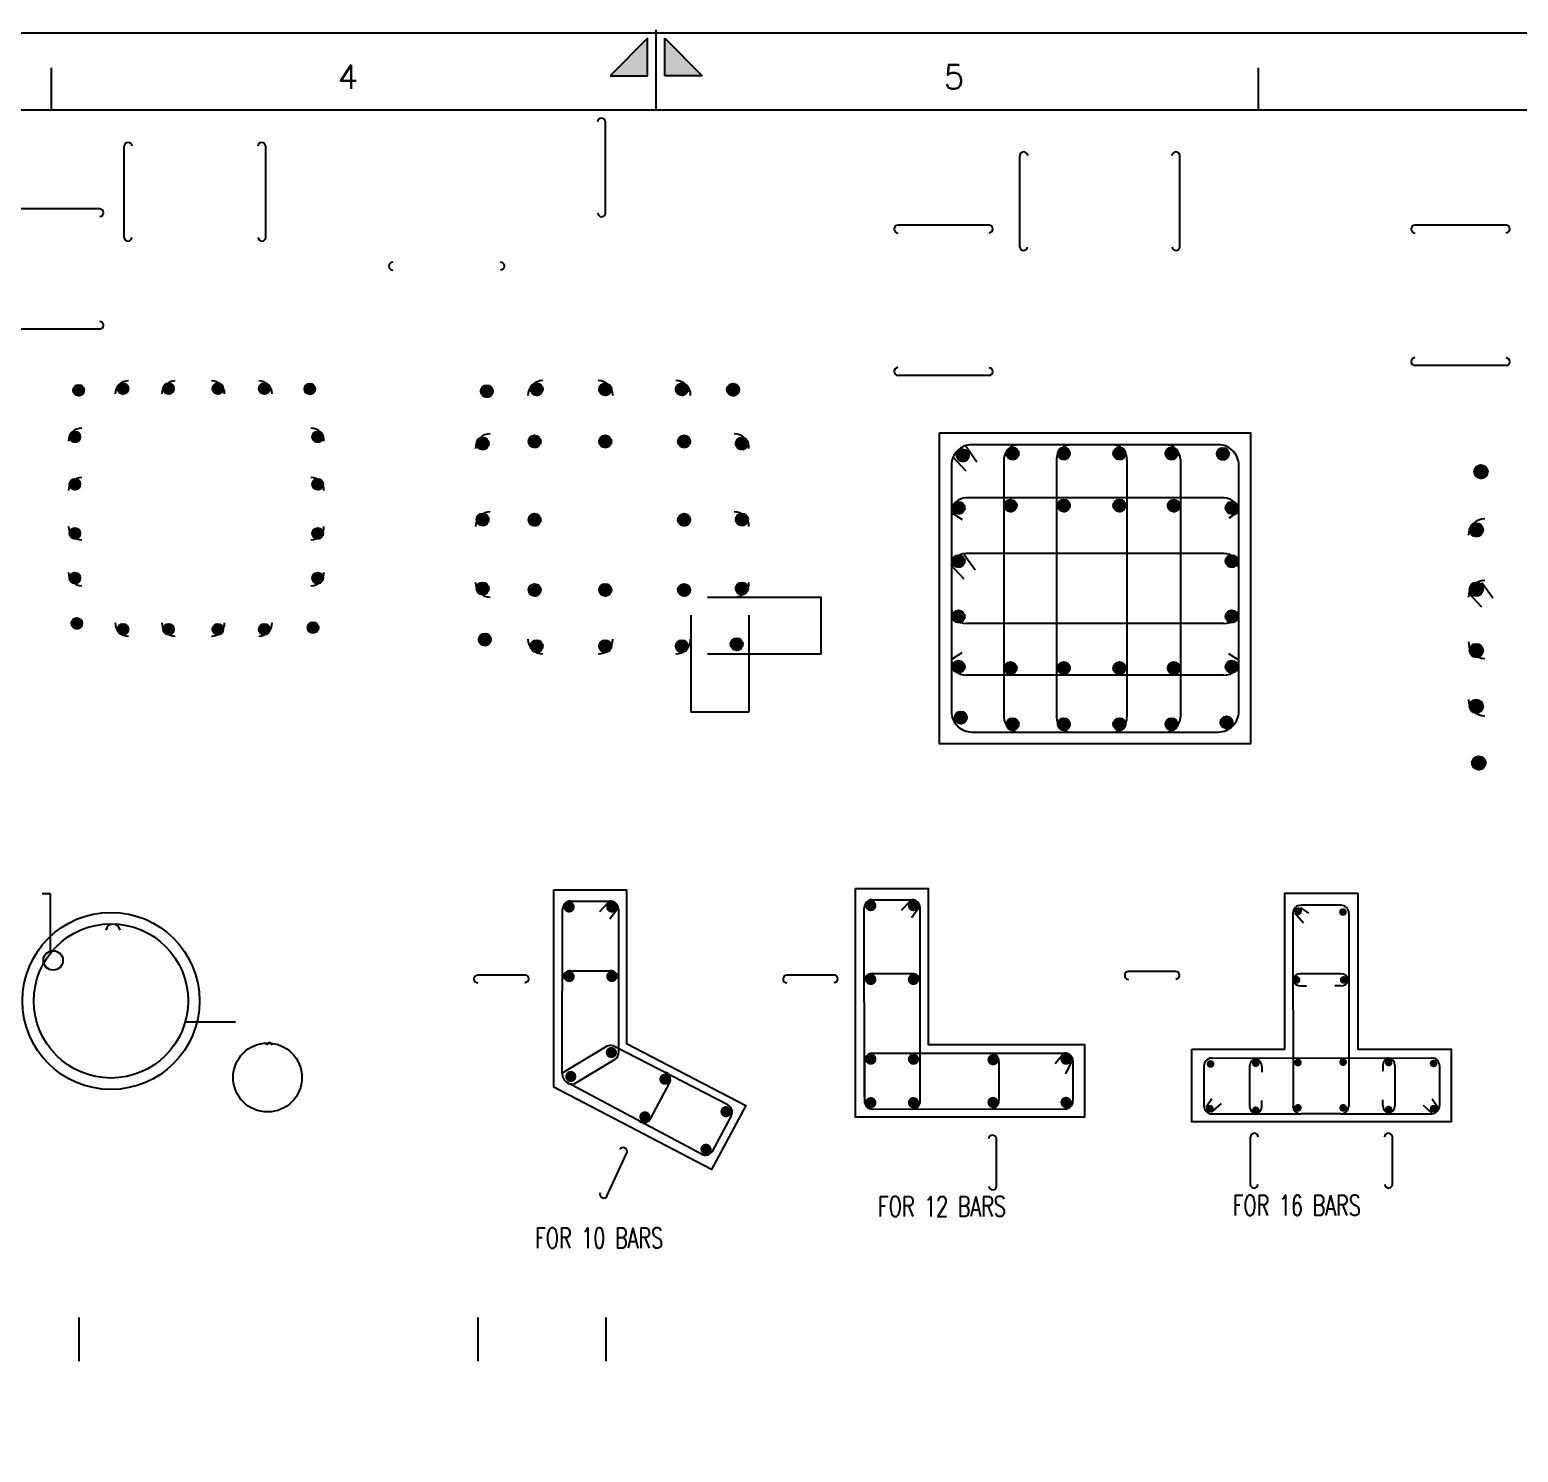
# Model space of a CAD drawing. Header units: inches. Extents: x -19163 to 40358, y -30294 to 16877.
# Drawn here: x 3283 to 21852, y -4183 to 13568 of the extents above; entities that cross this region are included whole.
import ezdxf

# ---------------------------------------------------------------- set-up
doc = ezdxf.new("R2010")
doc.units = ezdxf.units.IN
doc.header["$MEASUREMENT"] = 0
for name, color, linetype in [('DIM', 5, 'Continuous'), ('FRAME', 6, 'Continuous'), ('HT', 8, 'Continuous'), ('LINE WORK', 4, 'Continuous'), ('REINF', 6, 'Continuous'), ('sheet', 1, 'Continuous'), ('STIRRUPS', 5, 'Continuous'), ('TEXT', 4, 'Continuous')]:
    doc.layers.add(name, color=color, linetype=linetype)
doc.styles.add('ROMANS', font='romans.shx', dxfattribs={"width": 0.75, "height": 250})
doc.dimstyles.new('T1', dxfattribs={"dimtxt": 2.25, "dimasz": 2, "dimexe": 1, "dimexo": 0.5, "dimgap": 1, "dimtad": 1, "dimdec": 0, "dimzin": 1, "dimdsep": 46, "dimtxsty": 'ROMANS', "dimcen": 0.09, "dimclrd": 5, "dimclre": 5, "dimclrt": 4, "dimadec": 0, "dimazin": 0, "dimtfac": 1, "dimtdec": 0, "dimtofl": 0, "dimtmove": 0, "dimatfit": 3, "dimfxl": 0, "dimtolj": 1, "dimtzin": 1, "dimarcsym": 0})

# ---------------------------------------------------------------- blocks, each defined once
blk = doc.blocks.new('MID')
at = {"layer": 'sheet', "color": 2}
for p, q in [((8.94, 1.07), (4.27, 5.74)), ((4.27, 5.74), (4.27, 1.07)), ((0, 0), (10, 0)), ((4.27, 1.07), (8.94, 1.07)), ((8.94, -1.07), (4.27, -5.74)), ((4.27, -1.07), (8.94, -1.07)), ((4.27, -5.74), (4.27, -1.07))]:
    blk.add_line(p, q, dxfattribs=at)
for points in [[(4.27, 5.74), (8.94, 1.07), (4.27, 1.07)], [(4.27, -5.74), (8.94, -1.07), (4.27, -1.07)]]:
    blk.add_solid(points, dxfattribs=at)
blk = doc.blocks.new('*D38')
at = {"layer": 'DEFPOINTS', "color": 5, "linetype": 'ByBlock'}
for p in [(11736, 6488), (11736, 5780)]:
    blk.add_point(p, dxfattribs=at)
at = {"layer": 'DIM', "color": 5, "linetype": 'ByBlock', "lineweight": -2}
for p, q in [((11736, 6488), (13158, 6488)), ((13157, 5780), (13157, 6488)), ((11736, 5780), (13158, 5780))]:
    blk.add_line(p, q, dxfattribs=at)
at = {"layer": 'DIM', "color": 5, "linetype": 'ByBlock'}
for points in [[(13157, 6488), (13157, 6486), (13156, 6486)], [(13157, 5780), (13157, 5782), (13156, 5782)]]:
    blk.add_solid(points, dxfattribs=at)
at = {"layer": 'DIM', "color": 4, "linetype": 'ByBlock', "insert": (13154, 6134), "char_height": 2.25, "attachment_point": 5, "rotation": 90, "style": 'ROMANS'}
blk.add_mtext('150', dxfattribs=at)
blk = doc.blocks.new('*D39')
at = {"layer": 'DEFPOINTS', "color": 5, "linetype": 'ByBlock'}
for p in [(11528, 6262), (12255, 6262)]:
    blk.add_point(p, dxfattribs=at)
at = {"layer": 'DIM', "color": 5, "linetype": 'ByBlock', "lineweight": -2}
for p, q in [((11528, 6261), (11528, 5054)), ((12255, 6261), (12255, 5054)), ((11528, 5055), (12255, 5055))]:
    blk.add_line(p, q, dxfattribs=at)
at = {"layer": 'DIM', "color": 5, "linetype": 'ByBlock'}
for points in [[(11528, 5055), (11530, 5055), (11530, 5056)], [(12255, 5055), (12253, 5055), (12253, 5056)]]:
    blk.add_solid(points, dxfattribs=at)
at = {"layer": 'DIM', "color": 4, "linetype": 'ByBlock', "insert": (11891, 5057), "char_height": 2.25, "attachment_point": 5, "style": 'ROMANS'}
blk.add_mtext('150 ', dxfattribs=at)
blk = doc.blocks.new('H')
at = {"layer": 'STIRRUPS'}
blk.add_line((295.57, 272.06), (295.57, 277.54), dxfattribs=at)

msp = doc.modelspace()

# ---------------------------------------------------------------- hatches: boundary and pattern name
at = {"layer": 'REINF'}
h = msp.add_hatch(dxfattribs=at)
h.set_pattern_fill('ANSI31', color=256, scale=15.545838, style=0)
h.set_pattern_definition([(45, (-583224.4973, 8645.7646), (-1.374070934, 1.3740709336), [])])
h.paths.add_polyline_path([(3960.57961, 9069.33544, 1), (3825.166, 9069.33544, 1)])
h = msp.add_hatch(dxfattribs=at)
h.set_pattern_fill('ANSI31', color=256, scale=15.545838, style=0)
h.set_pattern_definition([(45, (-582672.1865, 8666.8676), (-1.374070934, 1.3740709336), [])])
h.paths.add_polyline_path([(4512.89044, 9090.43853, 1), (4377.47683, 9090.43853, 1)])
h = msp.add_hatch(dxfattribs=at)
h.set_pattern_fill('ANSI31', color=256, scale=15.545838, style=0)
h.set_pattern_definition([(45, (-582103.4638, 8666.8676), (-1.374070934, 1.3740709336), [])])
h.paths.add_polyline_path([(5081.61311, 9090.43853, 1), (4946.1995, 9090.43853, 1)])
h = msp.add_hatch(dxfattribs=at)
h.set_pattern_fill('ANSI31', color=256, scale=15.545838, style=0)
h.set_pattern_definition([(45, (-581487.8437, 8666.8676), (-1.374070934, 1.3740709336), [])])
h.paths.add_polyline_path([(5697.2332, 9090.43853, 1), (5561.81959, 9090.43853, 1)])
h = msp.add_hatch(dxfattribs=at)
h.set_pattern_fill('ANSI31', color=256, scale=15.545838, style=0)
h.set_pattern_definition([(45, (-580908.9245, 8666.8676), (-1.374070934, 1.3740709336), [])])
h.paths.add_polyline_path([(6276.15238, 9090.43853, 1), (6140.73877, 9090.43853, 1)])
h = msp.add_hatch(dxfattribs=at)
h.set_pattern_fill('ANSI31', color=256, scale=15.545838, style=0)
h.set_pattern_definition([(45, (-580340.585, 8662.7587), (-1.374070934, 1.3740709336), [])])
h.paths.add_polyline_path([(6844.49183, 9086.32962, 1), (6709.07822, 9086.32962, 1)])
h = msp.add_hatch(dxfattribs=at)
h.set_pattern_fill('ANSI31', color=256, scale=17.489068, style=0)
h.set_pattern_definition([(45, (-651521.6268, 8581.3618), (-1.5458298005, 1.5458298), [])])
h.paths.add_polyline_path([(9061.58474, 9057.87903, 1), (8909.24443, 9057.87903, 1)])
h = msp.add_hatch(dxfattribs=at)
h.set_pattern_fill('ANSI31', color=256, scale=17.489068, style=0)
h.set_pattern_definition([(45, (-650900.2771, 8605.1028), (-1.5458298005, 1.5458298), [])])
h.paths.add_polyline_path([(9682.93442, 9081.62, 1), (9530.59411, 9081.62, 1)])
h = msp.add_hatch(dxfattribs=at)
h.set_pattern_fill('ANSI31', color=256, scale=17.489068, style=0)
h.set_pattern_definition([(45, (-650044.3937, 8605.1028), (-1.5458298005, 1.5458298), [])])
h.paths.add_polyline_path([(10538.81783, 9081.62, 1), (10386.47752, 9081.62, 1)])
h = msp.add_hatch(dxfattribs=at)
h.set_pattern_fill('ANSI31', color=256, scale=17.489068, style=0)
h.set_pattern_definition([(45, (-649089.881, 8605.1028), (-1.5458298005, 1.5458298), [])])
h.paths.add_polyline_path([(11493.33058, 9081.62, 1), (11340.99027, 9081.62, 1)])
h = msp.add_hatch(dxfattribs=at)
h.set_pattern_fill('ANSI31', color=256, scale=17.489068, style=0)
h.set_pattern_definition([(45, (-648450.499, 8600.4802), (-1.5458298005, 1.5458298), [])])
h.paths.add_polyline_path([(12132.71246, 9076.99748, 1), (11980.37214, 9076.99748, 1)])
h = msp.add_hatch(dxfattribs=at)
h.set_pattern_fill('ANSI31', color=256, scale=15.545838, style=0)
h.set_pattern_definition([(45, (-583271.2432, 8065.016), (-1.374070934, 1.3740709336), [])])
h.paths.add_polyline_path([(3913.83373, 8488.58692, 1), (3778.42012, 8488.58692, 1)])
h = msp.add_hatch(dxfattribs=at)
h.set_pattern_fill('ANSI31', color=256, scale=15.545838, style=0)
h.set_pattern_definition([(45, (-580242.4639, 8065.016), (-1.374070934, 1.3740709336), [])])
h.paths.add_polyline_path([(6942.61301, 8488.58692, 1), (6807.1994, 8488.58692, 1)])
h = msp.add_hatch(dxfattribs=at)
h.set_pattern_fill('ANSI31', color=256, scale=17.489068, style=0)
h.set_pattern_definition([(45, (-651574.216, 7928.0197), (-1.5458298005, 1.5458298), [])])
h.paths.add_polyline_path([(9008.99562, 8404.53694, 1), (8856.65531, 8404.53694, 1)])
h = msp.add_hatch(dxfattribs=at)
h.set_pattern_fill('ANSI31', color=256, scale=17.489068, style=0)
h.set_pattern_definition([(45, (-650925.6356, 7954.4941), (-1.5458298005, 1.5458298), [])])
h.paths.add_polyline_path([(9657.57589, 8431.01139, 1), (9505.23558, 8431.01139, 1)])
h = msp.add_hatch(dxfattribs=at)
h.set_pattern_fill('ANSI31', color=256, scale=17.489068, style=0)
h.set_pattern_definition([(45, (-650044.3076, 7954.9144), (-1.5458298005, 1.5458298), [])])
h.paths.add_polyline_path([(10538.90388, 8431.43161, 1), (10386.56357, 8431.43161, 1)])
h = msp.add_hatch(dxfattribs=at)
h.set_pattern_fill('ANSI31', color=256, scale=17.489068, style=0)
h.set_pattern_definition([(45, (-649061.1816, 7954.4941), (-1.5458298005, 1.5458298), [])])
h.paths.add_polyline_path([(11522.02993, 8431.01139, 1), (11369.68962, 8431.01139, 1)])
h = msp.add_hatch(dxfattribs=at)
h.set_pattern_fill('ANSI31', color=256, scale=17.489068, style=0)
h.set_pattern_definition([(45, (-648340.1127, 7928.0197), (-1.5458298005, 1.5458298), [])])
h.paths.add_polyline_path([(12243.09879, 8404.53694, 1), (12090.75848, 8404.53694, 1)])
h = msp.add_hatch(dxfattribs=at)
h.set_pattern_fill('ANSI31', color=256, scale=17.489068, style=0)
h.set_pattern_definition([(45, (-644963.1581, 7803.6853), (-1.5458298005, 1.5458298), [])])
h.paths.add_polyline_path([(15620.0534, 8280.20251, 1), (15467.71309, 8280.20251, 1)])
h = msp.add_hatch(dxfattribs=at)
h.set_pattern_fill('ANSI31', color=256, scale=17.489068, style=0)
h.set_pattern_definition([(45, (-644323.3451, 7803.6853), (-1.5458298005, 1.5458298), [])])
h.paths.add_polyline_path([(16259.86641, 8280.20251, 1), (16107.5261, 8280.20251, 1)])
h = msp.add_hatch(dxfattribs=at)
h.set_pattern_fill('ANSI31', color=256, scale=17.489068, style=0)
h.set_pattern_definition([(45, (-643630.7725, 7803.6853), (-1.5458298005, 1.5458298), [])])
h.paths.add_polyline_path([(16952.43901, 8280.20251, 1), (16800.0987, 8280.20251, 1)])
h = msp.add_hatch(dxfattribs=at)
h.set_pattern_fill('ANSI31', color=256, scale=17.489068, style=0)
h.set_pattern_definition([(45, (-642979.4884, 7803.6853), (-1.5458298005, 1.5458298), [])])
h.paths.add_polyline_path([(17603.72309, 8280.20251, 1), (17451.38278, 8280.20251, 1)])
h = msp.add_hatch(dxfattribs=at)
h.set_pattern_fill('ANSI31', color=256, scale=17.489068, style=0)
h.set_pattern_definition([(45, (-645584.5078, 7779.9443), (-1.5458298005, 1.5458298), [])])
h.paths.add_polyline_path([(14998.70372, 8256.46153, 1), (14846.36341, 8256.46153, 1)])
h = msp.add_hatch(dxfattribs=at)
h.set_pattern_fill('ANSI31', color=256, scale=17.489068, style=0)
h.set_pattern_definition([(45, (-642340.1066, 7799.0627), (-1.5458298005, 1.5458298), [])])
h.paths.add_polyline_path([(18243.10496, 8275.57998, 1), (18090.76465, 8275.57998, 1)])
h = msp.add_hatch(dxfattribs=at)
h.set_pattern_fill('ANSI31', color=256, scale=19.432298, style=0)
h.set_pattern_definition([(45, (-712509.586, 7524.6583), (-1.717588667, 1.717588667), [])])
h.paths.add_polyline_path([(21471.76012, 8054.12194, 1), (21302.4931, 8054.12194, 1)])
h = msp.add_hatch(dxfattribs=at)
h.set_pattern_fill('ANSI31', color=256, scale=15.545838, style=0)
h.set_pattern_definition([(45, (-583271.2432, 7472.2425), (-1.374070934, 1.3740709336), [])])
h.paths.add_polyline_path([(3913.83373, 7895.81334, 1), (3778.42012, 7895.81334, 1)])
h = msp.add_hatch(dxfattribs=at)
h.set_pattern_fill('ANSI31', color=256, scale=15.545838, style=0)
h.set_pattern_definition([(45, (-580242.4639, 7472.2425), (-1.374070934, 1.3740709336), [])])
h.paths.add_polyline_path([(6942.61301, 7895.81334, 1), (6807.1994, 7895.81334, 1)])
h = msp.add_hatch(dxfattribs=at)
h.set_pattern_fill('ANSI31', color=256, scale=17.489068, style=0)
h.set_pattern_definition([(45, (-645637.097, 7126.6022), (-1.5458298005, 1.5458298), [])])
h.paths.add_polyline_path([(14946.1146, 7603.11944, 1), (14793.77429, 7603.11944, 1)])
h = msp.add_hatch(dxfattribs=at)
h.set_pattern_fill('ANSI31', color=256, scale=17.489068, style=0)
h.set_pattern_definition([(45, (-644988.5167, 7153.0766), (-1.5458298005, 1.5458298), [])])
h.paths.add_polyline_path([(15594.69487, 7629.59389, 1), (15442.35456, 7629.59389, 1)])
h = msp.add_hatch(dxfattribs=at)
h.set_pattern_fill('ANSI31', color=256, scale=17.489068, style=0)
h.set_pattern_definition([(45, (-644323.2769, 7153.4969), (-1.5458298005, 1.5458298), [])])
h.paths.add_polyline_path([(16259.93465, 7630.01412, 1), (16107.59434, 7630.01412, 1)])
h = msp.add_hatch(dxfattribs=at)
h.set_pattern_fill('ANSI31', color=256, scale=17.489068, style=0)
h.set_pattern_definition([(45, (-643630.6865, 7153.4969), (-1.5458298005, 1.5458298), [])])
h.paths.add_polyline_path([(16952.52506, 7630.01412, 1), (16800.18474, 7630.01412, 1)])
h = msp.add_hatch(dxfattribs=at)
h.set_pattern_fill('ANSI31', color=256, scale=17.489068, style=0)
h.set_pattern_definition([(45, (-642950.789, 7153.0766), (-1.5458298005, 1.5458298), [])])
h.paths.add_polyline_path([(17632.42243, 7629.59389, 1), (17480.08212, 7629.59389, 1)])
h = msp.add_hatch(dxfattribs=at)
h.set_pattern_fill('ANSI31', color=256, scale=17.489068, style=0)
h.set_pattern_definition([(45, (-642229.7202, 7126.6022), (-1.5458298005, 1.5458298), [])])
h.paths.add_polyline_path([(18353.4913, 7603.11944, 1), (18201.15098, 7603.11944, 1)])
h = msp.add_hatch(dxfattribs=at)
h.set_pattern_fill('ANSI31', color=256, scale=17.489068, style=0)
h.set_pattern_definition([(45, (-651574.216, 6979.58), (-1.5458298005, 1.5458298), [])])
h.paths.add_polyline_path([(9008.99562, 7456.09719, 1), (8856.65531, 7456.09719, 1)])
h = msp.add_hatch(dxfattribs=at)
h.set_pattern_fill('ANSI31', color=256, scale=17.489068, style=0)
h.set_pattern_definition([(45, (-650925.6356, 6977.5628), (-1.5458298005, 1.5458298), [])])
h.paths.add_polyline_path([(9657.57589, 7454.08009, 1), (9505.23558, 7454.08009, 1)])
h = msp.add_hatch(dxfattribs=at)
h.set_pattern_fill('ANSI31', color=256, scale=17.489068, style=0)
h.set_pattern_definition([(45, (-649061.1816, 6977.5628), (-1.5458298005, 1.5458298), [])])
h.paths.add_polyline_path([(11522.02993, 7454.08009, 1), (11369.68962, 7454.08009, 1)])
h = msp.add_hatch(dxfattribs=at)
h.set_pattern_fill('ANSI31', color=256, scale=17.489068, style=0)
h.set_pattern_definition([(45, (-648340.1127, 6979.58), (-1.5458298005, 1.5458298), [])])
h.paths.add_polyline_path([(12243.09879, 7456.09719, 1), (12090.75848, 7456.09719, 1)])
h = msp.add_hatch(dxfattribs=at)
h.set_pattern_fill('ANSI31', color=256, scale=15.545838, style=0)
h.set_pattern_definition([(45, (-583271.2432, 6859.8806), (-1.374070934, 1.3740709336), [])])
h.paths.add_polyline_path([(3913.83373, 7283.45148, 1), (3778.42012, 7283.45148, 1)])
h = msp.add_hatch(dxfattribs=at)
h.set_pattern_fill('ANSI31', color=256, scale=15.545838, style=0)
h.set_pattern_definition([(45, (-580242.4639, 6859.8806), (-1.374070934, 1.3740709336), [])])
h.paths.add_polyline_path([(6942.61301, 7283.45148, 1), (6807.1994, 7283.45148, 1)])
h = msp.add_hatch(dxfattribs=at)
h.set_pattern_fill('ANSI31', color=256, scale=19.432298, style=0)
h.set_pattern_definition([(45, (-712568.0184, 6798.7227), (-1.717588667, 1.717588667), [])])
h.paths.add_polyline_path([(21413.32776, 7328.18629, 1), (21244.06075, 7328.18629, 1)])
h = msp.add_hatch(dxfattribs=at)
h.set_pattern_fill('ANSI31', color=256, scale=17.489068, style=0)
h.set_pattern_definition([(45, (-645637.097, 6459.732), (-1.5458298005, 1.5458298), [])])
h.paths.add_polyline_path([(14946.1146, 6936.24917, 1), (14793.77429, 6936.24917, 1)])
h = msp.add_hatch(dxfattribs=at)
h.set_pattern_fill('ANSI31', color=256, scale=17.489068, style=0)
h.set_pattern_definition([(45, (-642229.7202, 6459.732), (-1.5458298005, 1.5458298), [])])
h.paths.add_polyline_path([(18353.4913, 6936.24917, 1), (18201.15098, 6936.24917, 1)])
h = msp.add_hatch(dxfattribs=at)
h.set_pattern_fill('ANSI31', color=256, scale=15.545838, style=0)
h.set_pattern_definition([(45, (-583271.2432, 6302.2643), (-1.374070934, 1.3740709336), [])])
h.paths.add_polyline_path([(3913.83373, 6725.83522, 1), (3778.42012, 6725.83522, 1)])
h = msp.add_hatch(dxfattribs=at)
h.set_pattern_fill('ANSI31', color=256, scale=15.545838, style=0)
h.set_pattern_definition([(45, (-580242.4639, 6302.2643), (-1.374070934, 1.3740709336), [])])
h.paths.add_polyline_path([(6942.61301, 6725.83522, 1), (6807.1994, 6725.83522, 1)])
h = msp.add_hatch(dxfattribs=at)
h.set_pattern_fill('ANSI31', color=256, scale=17.489068, style=0)
h.set_pattern_definition([(45, (-651574.216, 6118.1976), (-1.5458298005, 1.5458298), [])])
h.paths.add_polyline_path([(9008.99562, 6594.71481, 1), (8856.65531, 6594.71481, 1)])
h = msp.add_hatch(dxfattribs=at)
h.set_pattern_fill('ANSI31', color=256, scale=17.489068, style=0)
h.set_pattern_definition([(45, (-650925.6356, 6100.716), (-1.5458298005, 1.5458298), [])])
h.paths.add_polyline_path([(9657.57589, 6577.23327, 1), (9505.23558, 6577.23327, 1)])
h = msp.add_hatch(dxfattribs=at)
h.set_pattern_fill('ANSI31', color=256, scale=17.489068, style=0)
h.set_pattern_definition([(45, (-650044.3076, 6101.3884), (-1.5458298005, 1.5458298), [])])
h.paths.add_polyline_path([(10538.90388, 6577.90564, 1), (10386.56357, 6577.90564, 1)])
h = msp.add_hatch(dxfattribs=at)
h.set_pattern_fill('ANSI31', color=256, scale=17.489068, style=0)
h.set_pattern_definition([(45, (-649061.1816, 6100.716), (-1.5458298005, 1.5458298), [])])
h.paths.add_polyline_path([(11522.02993, 6577.23327, 1), (11369.68962, 6577.23327, 1)])
h = msp.add_hatch(dxfattribs=at)
h.set_pattern_fill('ANSI31', color=256, scale=17.489068, style=0)
h.set_pattern_definition([(45, (-648340.1127, 6118.1976), (-1.5458298005, 1.5458298), [])])
h.paths.add_polyline_path([(12243.09879, 6594.71481, 1), (12090.75848, 6594.71481, 1)])
h = msp.add_hatch(dxfattribs=at)
h.set_pattern_fill('ANSI31', color=256, scale=19.432298, style=0)
h.set_pattern_definition([(45, (-712568.0184, 6057.7557), (-1.717588667, 1.717588667), [])])
h.paths.add_polyline_path([(21413.32776, 6587.21932, 1), (21244.06075, 6587.21932, 1)])
h = msp.add_hatch(dxfattribs=at)
h.set_pattern_fill('ANSI31', color=256, scale=17.489068, style=0)
h.set_pattern_definition([(45, (-645637.097, 5770.8248), (-1.5458298005, 1.5458298), [])])
h.paths.add_polyline_path([(14946.1146, 6247.34208, 1), (14793.77429, 6247.34208, 1)])
h = msp.add_hatch(dxfattribs=at)
h.set_pattern_fill('ANSI31', color=256, scale=17.489068, style=0)
h.set_pattern_definition([(45, (-642229.7202, 5770.8248), (-1.5458298005, 1.5458298), [])])
h.paths.add_polyline_path([(18353.4913, 6247.34208, 1), (18201.15098, 6247.34208, 1)])
h = msp.add_hatch(dxfattribs=at)
h.set_pattern_fill('ANSI31', color=256, scale=15.545838, style=0)
h.set_pattern_definition([(45, (-583246.5897, 5737.3807), (-1.374070934, 1.3740709336), [])])
h.paths.add_polyline_path([(3938.48718, 6160.95161, 1), (3803.07357, 6160.95161, 1)])
h = msp.add_hatch(dxfattribs=at)
h.set_pattern_fill('ANSI31', color=256, scale=15.545838, style=0)
h.set_pattern_definition([(45, (-582672.1865, 5663.3453), (-1.374070934, 1.3740709336), [])])
h.paths.add_polyline_path([(4512.89044, 6086.91619, 1), (4377.47683, 6086.91619, 1)])
h = msp.add_hatch(dxfattribs=at)
h.set_pattern_fill('ANSI31', color=256, scale=15.545838, style=0)
h.set_pattern_definition([(45, (-582103.4638, 5663.3453), (-1.374070934, 1.3740709336), [])])
h.paths.add_polyline_path([(5081.61311, 6086.91619, 1), (4946.1995, 6086.91619, 1)])
h = msp.add_hatch(dxfattribs=at)
h.set_pattern_fill('ANSI31', color=256, scale=15.545838, style=0)
h.set_pattern_definition([(45, (-581487.8437, 5663.3453), (-1.374070934, 1.3740709336), [])])
h.paths.add_polyline_path([(5697.2332, 6086.91619, 1), (5561.81959, 6086.91619, 1)])
h = msp.add_hatch(dxfattribs=at)
h.set_pattern_fill('ANSI31', color=256, scale=15.545838, style=0)
h.set_pattern_definition([(45, (-580908.9245, 5663.3453), (-1.374070934, 1.3740709336), [])])
h.paths.add_polyline_path([(6276.15238, 6086.91619, 1), (6140.73877, 6086.91619, 1)])
h = msp.add_hatch(dxfattribs=at)
h.set_pattern_fill('ANSI31', color=256, scale=15.545838, style=0)
h.set_pattern_definition([(45, (-580300.5708, 5684.7586), (-1.374070934, 1.3740709336), [])])
h.paths.add_polyline_path([(6884.50615, 6108.32947, 1), (6749.09254, 6108.32947, 1)])
h = msp.add_hatch(dxfattribs=at)
h.set_pattern_fill('ANSI31', color=256, scale=17.489068, style=0)
h.set_pattern_definition([(45, (-651546.4808, 5482.7035), (-1.5458298005, 1.5458298), [])])
h.paths.add_polyline_path([(9036.73075, 5959.22074, 1), (8884.39044, 5959.22074, 1)])
h = msp.add_hatch(dxfattribs=at)
h.set_pattern_fill('ANSI31', color=256, scale=17.489068, style=0)
h.set_pattern_definition([(45, (-650900.2771, 5399.4136), (-1.5458298005, 1.5458298), [])])
h.paths.add_polyline_path([(9682.93442, 5875.9309, 1), (9530.59411, 5875.9309, 1)])
h = msp.add_hatch(dxfattribs=at)
h.set_pattern_fill('ANSI31', color=256, scale=17.489068, style=0)
h.set_pattern_definition([(45, (-650044.3937, 5399.4136), (-1.5458298005, 1.5458298), [])])
h.paths.add_polyline_path([(10538.81783, 5875.9309, 1), (10386.47752, 5875.9309, 1)])
h = msp.add_hatch(dxfattribs=at)
h.set_pattern_fill('ANSI31', color=256, scale=17.489068, style=0)
h.set_pattern_definition([(45, (-649089.881, 5399.4136), (-1.5458298005, 1.5458298), [])])
h.paths.add_polyline_path([(11493.33058, 5875.9309, 1), (11340.99027, 5875.9309, 1)])
h = msp.add_hatch(dxfattribs=at)
h.set_pattern_fill('ANSI31', color=256, scale=17.489068, style=0)
h.set_pattern_definition([(45, (-648405.483, 5423.5036), (-1.5458298005, 1.5458298), [])])
h.paths.add_polyline_path([(12177.72857, 5900.02084, 1), (12025.38826, 5900.02084, 1)])
h = msp.add_hatch(dxfattribs=at)
h.set_pattern_fill('ANSI31', color=256, scale=19.432298, style=0)
h.set_pattern_definition([(45, (-712568.0184, 5292.3034), (-1.717588667, 1.717588667), [])])
h.paths.add_polyline_path([(21413.32776, 5821.76699, 1), (21244.06075, 5821.76699, 1)])
h = msp.add_hatch(dxfattribs=at)
h.set_pattern_fill('ANSI31', color=256, scale=17.489068, style=0)
h.set_pattern_definition([(45, (-645637.097, 5143.5065), (-1.5458298005, 1.5458298), [])])
h.paths.add_polyline_path([(14946.1146, 5620.02379, 1), (14793.77429, 5620.02379, 1)])
h = msp.add_hatch(dxfattribs=at)
h.set_pattern_fill('ANSI31', color=256, scale=17.489068, style=0)
h.set_pattern_definition([(45, (-644988.5167, 5126.025), (-1.5458298005, 1.5458298), [])])
h.paths.add_polyline_path([(15594.69487, 5602.54225, 1), (15442.35456, 5602.54225, 1)])
h = msp.add_hatch(dxfattribs=at)
h.set_pattern_fill('ANSI31', color=256, scale=17.489068, style=0)
h.set_pattern_definition([(45, (-644323.2769, 5126.6974), (-1.5458298005, 1.5458298), [])])
h.paths.add_polyline_path([(16259.93465, 5603.21462, 1), (16107.59434, 5603.21462, 1)])
h = msp.add_hatch(dxfattribs=at)
h.set_pattern_fill('ANSI31', color=256, scale=17.489068, style=0)
h.set_pattern_definition([(45, (-643630.6865, 5126.6974), (-1.5458298005, 1.5458298), [])])
h.paths.add_polyline_path([(16952.52506, 5603.21462, 1), (16800.18474, 5603.21462, 1)])
h = msp.add_hatch(dxfattribs=at)
h.set_pattern_fill('ANSI31', color=256, scale=17.489068, style=0)
h.set_pattern_definition([(45, (-642950.789, 5126.025), (-1.5458298005, 1.5458298), [])])
h.paths.add_polyline_path([(17632.42243, 5602.54225, 1), (17480.08212, 5602.54225, 1)])
h = msp.add_hatch(dxfattribs=at)
h.set_pattern_fill('ANSI31', color=256, scale=17.489068, style=0)
h.set_pattern_definition([(45, (-642229.7202, 5143.5065), (-1.5458298005, 1.5458298), [])])
h.paths.add_polyline_path([(18353.4913, 5620.02379, 1), (18201.15098, 5620.02379, 1)])
h = msp.add_hatch(dxfattribs=at)
h.set_pattern_fill('ANSI31', color=256, scale=19.432298, style=0)
h.set_pattern_definition([(45, (-712568.0184, 4595.283), (-1.717588667, 1.717588667), [])])
h.paths.add_polyline_path([(21413.32776, 5124.74667, 1), (21244.06075, 5124.74667, 1)])
h = msp.add_hatch(dxfattribs=at)
h.set_pattern_fill('ANSI31', color=256, scale=17.489068, style=0)
h.set_pattern_definition([(45, (-645609.3618, 4508.0125), (-1.5458298005, 1.5458298), [])])
h.paths.add_polyline_path([(14973.84973, 4984.52972, 1), (14821.50942, 4984.52972, 1)])
h = msp.add_hatch(dxfattribs=at)
h.set_pattern_fill('ANSI31', color=256, scale=17.489068, style=0)
h.set_pattern_definition([(45, (-644963.1581, 4424.7226), (-1.5458298005, 1.5458298), [])])
h.paths.add_polyline_path([(15620.0534, 4901.23988, 1), (15467.71309, 4901.23988, 1)])
h = msp.add_hatch(dxfattribs=at)
h.set_pattern_fill('ANSI31', color=256, scale=17.489068, style=0)
h.set_pattern_definition([(45, (-644323.3451, 4424.7226), (-1.5458298005, 1.5458298), [])])
h.paths.add_polyline_path([(16259.86641, 4901.23988, 1), (16107.5261, 4901.23988, 1)])
h = msp.add_hatch(dxfattribs=at)
h.set_pattern_fill('ANSI31', color=256, scale=17.489068, style=0)
h.set_pattern_definition([(45, (-643630.7725, 4424.7226), (-1.5458298005, 1.5458298), [])])
h.paths.add_polyline_path([(16952.43901, 4901.23988, 1), (16800.0987, 4901.23988, 1)])
h = msp.add_hatch(dxfattribs=at)
h.set_pattern_fill('ANSI31', color=256, scale=17.489068, style=0)
h.set_pattern_definition([(45, (-642979.4884, 4424.7226), (-1.5458298005, 1.5458298), [])])
h.paths.add_polyline_path([(17603.72309, 4901.23988, 1), (17451.38278, 4901.23988, 1)])
h = msp.add_hatch(dxfattribs=at)
h.set_pattern_fill('ANSI31', color=256, scale=17.489068, style=0)
h.set_pattern_definition([(45, (-642295.0905, 4448.8126), (-1.5458298005, 1.5458298), [])])
h.paths.add_polyline_path([(18288.12108, 4925.32982, 1), (18135.78077, 4925.32982, 1)])
h = msp.add_hatch(dxfattribs=at)
h.set_pattern_fill('ANSI31', color=256, scale=19.432298, style=0)
h.set_pattern_definition([(45, (-712537.2016, 3889.1785), (-1.717588667, 1.717588667), [])])
h.paths.add_polyline_path([(21444.14458, 4418.64215, 1), (21274.87756, 4418.64215, 1)])

# ---------------------------------------------------------------- linework, layer by layer
at = {"layer": 'FRAME'}
for points in [[(40317.96769, 13528.99414), (40317.96769, -30253.74111), (-19082.03231, -30253.74111), (-19082.03231, 13528.99414)], [(-17162.03231, 12568.24324), (39357.96769, 12568.24324), (39357.96769, -29293.74111), (-17162.03231, -29293.74111)]]:
    msp.add_lwpolyline(points, close=True, dxfattribs=at)
at = {"layer": 'HT'}
msp.add_circle((3574.85982, 1954.2491), 121.64248, dxfattribs=at)
at = {"layer": 'LINE WORK'}
msp.add_lwpolyline([(14634.07995, 8536.40253), (18512.35995, 8536.40253), (18512.35995, 4658.12253), (14634.07995, 4658.12253)], close=True, dxfattribs=at)
for points in [[(9820.64838, 2836.82346), (10728.76407, 2836.82346), (10728.76407, 916.6987), (12215.63765, 145.49771), (11788.99473, -656.15678), (9820.64838, 371.28545), (9820.64838, 2836.82346)], [(13584.16184, 2853.71249), (14492.27753, 2853.71249), (14492.27753, 906.42475), (16439.56527, 906.42475), (16439.56527, -1.69094), (13584.16184, -1.69094), (13584.16184, 2853.71249)], [(17778.00195, 847.14143), (18941.64582, 847.14143), (18941.64582, 2794.42917), (19849.76151, 2794.42917), (19849.76151, 847.14143), (21013.40539, 847.14143), (21013.40539, -60.97427), (17778.00195, -60.97427), (17778.00195, 847.14143)]]:
    msp.add_lwpolyline(points, dxfattribs=at)
msp.add_circle((4296.22804, 1449.29135), 1104.99404, dxfattribs=at)
at = {"layer": 'REINF'}
for points, const_width in [([(10046.40949, 2621.52029, -1), (9976.58449, 2621.52029, -1)], 69.825), ([(10508.65786, 2621.52029, 1), (10578.48286, 2621.52029, 1)], 69.825), ([(13809.92294, 2638.40932, -1), (13740.09794, 2638.40932, -1)], 69.825), ([(14272.17131, 2638.40932, 1), (14341.99631, 2638.40932, 1)], 69.825), ([(19106.98439, 2591.77985, -1), (19106.98439, 2544.27985, -1)], 47.5), ([(19665.18321, 2582.39238, -1), (19665.18321, 2534.89238, -1)], 47.5), ([(10046.40949, 1753.74009, -1), (9976.58449, 1753.74009, -1)], 69.825), ([(10508.65786, 1753.74009, 1), (10578.48286, 1753.74009, 1)], 69.825), ([(13809.92294, 1716.97187, -1), (13740.09794, 1716.97187, -1)], 69.825), ([(14272.17131, 1716.97187, 1), (14341.99631, 1716.97187, 1)], 69.825), ([(19087.4779, 1687.37437, 1), (19087.4779, 1734.87437, 1)], 47.5), ([(19674.13709, 1687.37418, -1), (19674.13709, 1734.87418, -1)], 47.5), ([(10521.97937, 774.18798, 1), (10554.78394, 835.82718, 1)], 69.825), ([(13809.92294, 721.88566, -1), (13740.09794, 721.88566, -1)], 69.825), ([(14272.17131, 721.88566, 1), (14341.99631, 721.88566, 1)], 69.825), ([(15300.24079, 679.72987, -1), (15300.24079, 749.55487, -1)], 69.825), ([(16176.01955, 721.88566, 1), (16245.84455, 721.88566, 1)], 69.825), ([(10016.23007, 475.04804, 1), (10049.03464, 536.68724, 1)], 69.825), ([(17990.03874, 662.56312, -1), (18037.53874, 662.56312, -1)], 47.5), ([(18601.48436, 671.51701, -1), (18553.98436, 671.51701, -1)], 47.5), ([(19103.08474, 703.75274, -1), (19103.08474, 656.25274, -1)], 47.5), ([(19667.15722, 708.18645, -1), (19667.15722, 660.68645, -1)], 47.5), ([(20211.57546, 680.55521, 1), (20259.07546, 680.55521, 1)], 47.5), ([(20771.53644, 668.21719, -1), (20819.03644, 668.21719, -1)], 47.5), ([(11190.72031, 441.37511, -1), (11223.52488, 503.01431, -1)], 69.825), ([(13809.92294, 179.37764, -1), (13740.09794, 179.37764, -1)], 69.825), ([(14272.17131, 179.37764, 1), (14341.99631, 179.37764, 1)], 69.825), ([(15300.24079, 217.4815, 1), (15300.24079, 147.6565, 1)], 69.825), ([(16176.01955, 182.84815, -1), (16245.84455, 182.84815, -1)], 69.825), ([(10973.55085, 33.31754, 1), (10940.74629, -28.32166, 1)], 69.825), ([(11952.38793, 36.26327, 1), (11985.1925, 97.90247, 1)], 69.825), ([(17980.65127, 104.3643, -1), (18028.15127, 104.3643, -1)], 47.5), ([(18601.48418, 84.85782, 1), (18553.98418, 84.85782, 1)], 47.5), ([(19103.08474, 138.63753, -1), (19103.08474, 91.13753, -1)], 47.5), ([(19667.15722, 138.63753, -1), (19667.15722, 91.13753, -1)], 47.5), ([(20211.57565, 93.89602, -1), (20259.07565, 93.89602, -1)], 47.5), ([(20771.53644, 104.14471, -1), (20819.03644, 104.14471, -1)], 47.5), ([(11735.21847, -371.7943, -1), (11702.4139, -433.4335, -1)], 69.825)]:
    msp.add_lwpolyline(points, format="xyb", close=True, dxfattribs=dict(at, const_width=const_width))
for centre, radius in [((3892.87281, 9069.33544), 67.70681), ((4445.18363, 9090.43853), 67.70681), ((5013.90631, 9090.43853), 67.70681), ((5629.5264, 9090.43853), 67.70681), ((6208.44558, 9090.43853), 67.70681), ((6776.78502, 9086.32962), 67.70681), ((8985.41458, 9057.87903), 76.17016), ((9606.76426, 9081.62), 76.17016), ((10462.64768, 9081.62), 76.17016), ((11417.16043, 9081.62), 76.17016), ((12056.5423, 9076.99748), 76.17016), ((3846.12692, 8488.58692), 67.70681), ((6874.90621, 8488.58692), 67.70681), ((8932.82546, 8404.53694), 76.17016), ((9581.40574, 8431.01139), 76.17016), ((10462.73373, 8431.43161), 76.17016), ((11445.85977, 8431.01139), 76.17016), ((12166.92864, 8404.53694), 76.17016), ((15543.88324, 8280.20251), 76.17016), ((16183.69625, 8280.20251), 76.17016), ((16876.26885, 8280.20251), 76.17016), ((17527.55293, 8280.20251), 76.17016), ((14922.53356, 8256.46153), 76.17016), ((18166.9348, 8275.57998), 76.17016), ((21387.12661, 8054.12194), 84.63351), ((3846.12692, 7895.81334), 67.70681), ((6874.90621, 7895.81334), 67.70681), ((14869.94444, 7603.11944), 76.17016), ((15518.52472, 7629.59389), 76.17016), ((16183.7645, 7630.01412), 76.17016), ((16876.3549, 7630.01412), 76.17016), ((17556.25228, 7629.59389), 76.17016), ((18277.32114, 7603.11944), 76.17016), ((8932.82546, 7456.09719), 76.17016), ((9581.40574, 7454.08009), 76.17016), ((11445.85977, 7454.08009), 76.17016), ((12166.92864, 7456.09719), 76.17016), ((3846.12692, 7283.45148), 67.70681), ((6874.90621, 7283.45148), 67.70681), ((21328.69426, 7328.18629), 84.63351), ((14869.94444, 6936.24917), 76.17016), ((18277.32114, 6936.24917), 76.17016), ((3846.12692, 6725.83522), 67.70681), ((6874.90621, 6725.83522), 67.70681), ((8932.82546, 6594.71481), 76.17016), ((9581.40574, 6577.23327), 76.17016), ((10462.73373, 6577.90564), 76.17016), ((11445.85977, 6577.23327), 76.17016), ((12166.92864, 6594.71481), 76.17016), ((21328.69426, 6587.21932), 84.63351), ((14869.94444, 6247.34208), 76.17016), ((18277.32114, 6247.34208), 76.17016), ((3870.78038, 6160.95161), 67.70681), ((4445.18363, 6086.91619), 67.70681), ((5013.90631, 6086.91619), 67.70681), ((5629.5264, 6086.91619), 67.70681), ((6208.44558, 6086.91619), 67.70681), ((6816.79935, 6108.32947), 67.70681), ((8960.5606, 5959.22074), 76.17016), ((9606.76426, 5875.9309), 76.17016), ((10462.64768, 5875.9309), 76.17016), ((11417.16043, 5875.9309), 76.17016), ((12101.55842, 5900.02084), 76.17016), ((21328.69426, 5821.76699), 84.63351), ((14869.94444, 5620.02379), 76.17016), ((15518.52472, 5602.54225), 76.17016), ((16183.7645, 5603.21462), 76.17016), ((16876.3549, 5603.21462), 76.17016), ((17556.25228, 5602.54225), 76.17016), ((18277.32114, 5620.02379), 76.17016), ((21328.69426, 5124.74667), 84.63351), ((14897.67958, 4984.52972), 76.17016), ((15543.88324, 4901.23988), 76.17016), ((16183.69625, 4901.23988), 76.17016), ((16876.26885, 4901.23988), 76.17016), ((17527.55293, 4901.23988), 76.17016), ((18211.95092, 4925.32982), 76.17016), ((21359.51107, 4418.64215), 84.63351)]:
    msp.add_circle(centre, radius, dxfattribs=at)
at = {"layer": 'sheet', "color": 2}
for p, q in [((3552.96769, 12568.24324), (3552.96769, 13091.82723)), ((3552.96769, 12568.24324), (3552.96769, 13091.82723)), ((11097.96769, 12568.24324), (11097.96769, 13091.82723)), ((11097.96769, 12568.24324), (11097.96769, 13091.82723)), ((18610.98806, 12568.24324), (18610.98806, 13091.82723))]:
    msp.add_line(p, q, dxfattribs=at)
at = {"layer": 'STIRRUPS'}
for p, q in [((10465.486, 11278.73783), (10465.486, 12418.23443)), ((4459.77557, 10974.31267), (4459.77557, 12113.80926)), ((6226.08372, 10974.31267), (6226.08372, 12113.80926)), ((15633.42018, 10855.92511), (15633.42018, 11995.4217)), ((17630.75235, 10855.92511), (17630.75235, 11995.4217)), ((4159.4713, 11331.82277), (3127.08727, 11331.82277)), ((15253.99525, 11130.45053), (14114.49865, 11130.45053)), ((21703.29871, 11130.45053), (20563.80212, 11130.45053)), ((4159.4713, 9832.99678), (3127.08727, 9832.99678)), ((21703.29871, 9378.66323), (20563.80212, 9378.66323)), ((15253.99525, 9254.63817), (14114.49865, 9254.63817)), ((14963.2886, 8369.35555), (15098.33096, 8177.15018)), ((14792.66603, 8241.68661), (14959.50978, 8063.82595)), ((15435.07447, 8204.81985), (15435.07447, 4989.70521)), ((16091.30453, 8204.81985), (16091.30453, 4989.70521)), ((16971.03373, 8204.81985), (16971.03373, 4989.70521)), ((17638.02167, 8204.81985), (17638.02167, 4989.70521)), ((18180.77727, 7725.96856), (14965.66263, 7725.96856)), ((14783.91056, 7540.95458), (14913.8657, 7455.98223)), ((18370.05814, 7557.19897), (18240.103, 7472.22662)), ((14770.11601, 6894.32339), (14936.95977, 6716.46272)), ((14940.73859, 7021.99232), (15075.78094, 6829.78695)), ((18180.77727, 7032.74072), (14965.66263, 7032.74072)), ((21227.87573, 6544.7982), (21394.71949, 6366.93754)), ((21398.49831, 6672.46714), (21533.54066, 6480.26177)), ((18180.77727, 6158.37061), (14965.66263, 6158.37061)), ((14783.91056, 5712.5747), (14913.8657, 5797.54705)), ((18370.05814, 5696.33031), (18240.103, 5781.30266)), ((18180.77727, 5512.89842), (14965.66263, 5512.89842)), ((10030.10145, 2694.32346), (10524.96589, 2694.32346)), ((10500.54068, 2675.43247), (10390.86878, 2559.41072)), ((13695.36844, 252.92444), (13692.71292, 2610.30978)), ((13793.61491, 2711.21249), (14288.47935, 2711.21249)), ((14264.05414, 2692.3215), (14154.38224, 2576.29976)), ((14379.49347, 2615.80293), (14282.18594, 2486.30427)), ((14392.09206, 199.87246), (14389.38134, 2610.30978)), ((19130.11844, 2614.09953), (19234.78755, 2544.7916)), ((19637.6551, 2642.74695), (19142.79066, 2642.74767)), ((9926.84187, 545.88251), (9929.19946, 2593.42075)), ((10615.98001, 2598.9139), (10518.67249, 2469.41523)), ((10625.86788, 2593.42075), (10625.86788, 965.71673)), ((19041.88867, 2541.84496), (19045.67965, 134.67814)), ((19063.63941, 2546.91327), (19171.13742, 2421.73467)), ((19738.55491, 2539.81379), (19737.53037, 140.17129)), ((9464.27964, 1772.1955), (8871.62084, 1772.1955)), ((10030.10145, 1826.62376), (10524.96589, 1826.62376)), ((13320.33171, 1772.1955), (12727.67291, 1772.1955)), ((13793.61491, 1789.85554), (14288.47935, 1789.85554)), ((17582.284, 1817.29553), (16989.6252, 1817.29553)), ((19637.65404, 1787.66501), (19136.40579, 1787.6652)), ((19136.40579, 1637.10465), (19209.60132, 1637.10465)), ((19637.65404, 1637.10446), (19564.45851, 1637.10446)), ((10627.57754, 964.93899), (10627.57754, 798.86929)), ((10491.79651, 887.06502), (9926.84187, 545.88251)), ((11990.63589, 151.75404), (10576.06277, 881.56042)), ((13798.04592, 795.17226), (16196.16256, 797.87367)), ((16181.37504, 793.05597), (16075.50866, 666.1138)), ((10581.4905, 717.42899), (10077.9116, 414.98008)), ((13695.11275, 694.27245), (13695.11203, 199.40801)), ((15373.12446, 696.0379), (15373.12446, 201.17346)), ((16278.17428, 692.82714), (16204.86631, 539.35959)), ((16297.06527, 696.97168), (16297.06527, 202.10724)), ((17929.68417, 635.03501), (17929.68345, 140.17057)), ((18030.58616, 735.937), (20770.00268, 738.59035)), ((18501.19354, 635.03395), (18501.19335, 133.78571)), ((18651.75408, 635.03395), (18651.75408, 561.83842)), ((20161.30575, 644.07216), (20161.30575, 570.87663)), ((20311.86629, 644.07216), (20311.86648, 142.82391)), ((20870.90539, 637.68835), (20870.90539, 142.82391)), ((11663.5972, -463.73445), (9972.2946, 440.49957)), ((11030.22845, -15.32022), (11262.7213, 421.52974)), ((17958.33159, 127.49835), (18027.63952, 232.16747)), ((18651.75389, 133.78571), (18651.75389, 206.98123)), ((20161.30594, 142.82391), (20161.30594, 216.01944)), ((20852.0144, 112.74482), (20778.70642, 222.41671)), ((12032.30394, 15.27621), (11794.50193, -431.30945)), ((13796.01474, 98.50602), (16196.16256, 101.20525)), ((18025.51785, 61.01932), (18150.69645, 168.51733)), ((18030.58616, 39.26858), (19141.76394, 39.26858)), ((19636.62838, 39.26858), (19141.76394, 39.26858)), ((19658.82489, 41.92192), (20770.00268, 41.92192)), ((20775.49583, 46.73962), (20669.62945, 144.04715)), ((15343.24394, -865.76151), (15343.24394, -273.10271)), ((18509.71074, -843.2115), (18509.71074, -250.5527)), ((20281.6966, -843.2115), (20281.6966, -250.5527)), ((10483.25594, -987.02079), (10730.86694, -448.56629))]:
    msp.add_line(p, q, dxfattribs=at)
msp.add_lwpolyline([(18365.64195, 5061.59703), (18365.64195, 8132.92803, 0.4142135624), (18108.88545, 8389.68453), (15037.55445, 8389.68453, 0.4142135624), (14780.79795, 8132.92803), (14780.79795, 5061.59703, 0.4142135624), (15037.55445, 4804.84053), (18108.88545, 4804.84053, 0.4142135624)], format="xyb", close=True, dxfattribs=at)
for centre, radius in [((4296.22804, 1449.29135), 962.49404), ((6249.52396, 493.82464), 429.52965)]:
    msp.add_circle(centre, radius, dxfattribs=at)
for centre, radius, start, end in [((10415.81014, 12416.03572), 49.71632, 2.299195442, 176.887770938), ((4509.45143, 12111.61056), 49.71632, 3.112229062, 177.700804558), ((6176.40787, 12111.61056), 49.71632, 2.299195442, 176.887770938), ((15683.09604, 11993.22299), 49.71632, 3.112229062, 177.700804558), ((17581.07649, 11993.22299), 49.71632, 2.299195442, 176.887770938), ((4155.60657, 11284.61128), 47.36941, 270, 90), ((10418.27451, 11282.60256), 47.36941, 180, 0), ((4506.98706, 10978.1774), 47.36941, 180, 0), ((6178.87223, 10978.1774), 47.36941, 180, 0), ((14116.69736, 11080.77467), 49.71632, 92.299195442, 266.887770938), ((15250.13052, 11083.23903), 47.36941, 270, 90), ((20566.00083, 11080.77467), 49.71632, 92.299195442, 266.887770938), ((21699.43398, 11083.23903), 47.36941, 270, 90), ((15680.63167, 10859.78984), 47.36941, 180, 0), ((17583.54086, 10859.78984), 47.36941, 180, 0), ((7814.02194, 10616.92156), 49.71632, 92.299195442, 266.887770938), ((9156.0427, 10619.38592), 47.36941, 270, 90), ((4155.60657, 9880.20827), 47.36941, 270, 90), ((20566.00083, 9428.33909), 49.71632, 93.112229062, 267.700804558), ((21699.43398, 9425.87473), 47.36941, 270, 90), ((14116.69736, 9304.31403), 49.71632, 93.112229062, 267.700804558), ((15250.13052, 9301.84966), 47.36941, 270, 90), ((4512.78888, 9023.43173), 164.32416, 90, 180), ((5096.10449, 9023.43173), 164.32416, 90, 180), ((5549.43769, 9023.43173), 164.32416, 0, 90), ((6142.31585, 9023.43173), 164.32416, 0, 90), ((9682.82017, 9006.23735), 184.86468, 90, 180), ((10372.54788, 9006.23735), 184.86468, 0, 90), ((11342.76448, 9006.23735), 184.86468, 0, 90), ((3931.20976, 8433.46197), 164.32416, 90, 180), ((6789.08944, 8433.46197), 164.32416, 0, 90), ((9028.54365, 8342.52138), 184.86468, 90, 180), ((12070.38477, 8342.52138), 184.86468, 0, 90), ((15619.93915, 8204.81985), 184.86468, 90, 180), ((16276.16921, 8204.81985), 184.86468, 90, 180), ((16786.16905, 8204.81985), 184.86468, 0, 90), ((17453.15699, 8204.81985), 184.86468, 0, 90), ((3931.20976, 7817.25945), 164.32416, 90, 180), ((6789.08944, 7817.25945), 164.32416, 0, 90), ((14965.66263, 7541.10388), 184.86468, 90, 180), ((18180.77727, 7541.10388), 184.86468, 0, 90), ((9028.54365, 7367.72406), 184.86468, 90, 180), ((12070.38477, 7367.72406), 184.86468, 0, 90), ((21435.0478, 7259.28011), 205.4052, 90, 180), ((3931.20976, 7368.68989), 164.32416, 180, 270), ((6789.08944, 7368.68989), 164.32416, 270, 0), ((14965.66263, 6847.87604), 184.86468, 90, 180), ((18180.77727, 6847.87604), 184.86468, 0, 90), ((3931.20976, 6794.93683), 164.32416, 180, 270), ((6789.08944, 6794.93683), 164.32416, 270, 0), ((21435.0478, 6489.02695), 205.4052, 90, 180), ((9028.54365, 6672.45412), 184.86468, 180, 270), ((12070.38477, 6672.45412), 184.86468, 270, 0), ((14965.66263, 6343.23529), 184.86468, 180, 270), ((18180.77727, 6343.23529), 184.86468, 270, 0), ((4512.78888, 6165.55205), 164.32416, 180, 270), ((5096.10449, 6165.55205), 164.32416, 180, 270), ((5549.43769, 6165.55205), 164.32416, 270, 0), ((6142.31585, 6165.55205), 164.32416, 270, 0), ((9682.82017, 5964.39624), 184.86468, 180, 270), ((10372.54788, 5964.39624), 184.86468, 270, 0), ((11342.76448, 5964.39624), 184.86468, 270, 0), ((21435.0478, 5928.31501), 205.4052, 180, 270), ((14965.66263, 5697.7631), 184.86468, 180, 270), ((18180.77727, 5697.7631), 184.86468, 270, 0), ((21435.0478, 5211.12368), 205.4052, 180, 270), ((15619.93915, 4989.70521), 184.86468, 180, 270), ((16276.16921, 4989.70521), 184.86468, 180, 270), ((16786.16905, 4989.70521), 184.86468, 270, 0), ((17453.15699, 4989.70521), 184.86468, 270, 0), ((10030.10145, 2593.42075), 100.90199, 90, 180), ((10524.96589, 2593.42075), 100.90199, 0, 90), ((13793.61491, 2610.30978), 100.90199, 90, 180), ((14288.47935, 2610.30978), 100.90199, 0, 90), ((19142.79066, 2541.84496), 100.90199, 90, 180), ((19637.6551, 2541.84496), 100.90199, 0, 90), ((4320.44496, 2314.93968), 91.31995, 11.886830418, 168.113169582), ((8873.81954, 1722.51964), 49.71632, 92.299195442, 266.887770938), ((9460.41491, 1724.98401), 47.36941, 270, 90), ((10030.10145, 1725.72105), 100.90199, 90, 180), ((10524.96589, 1725.72105), 100.90199, 0, 90), ((12729.87162, 1722.51964), 49.71632, 92.299195442, 266.887770938), ((13316.46698, 1724.98401), 47.36941, 270, 90), ((13793.61491, 1688.95283), 100.90199, 90, 180), ((14288.47935, 1688.95283), 100.90199, 0, 90), ((16991.82391, 1767.61967), 49.71632, 92.299195442, 266.887770938), ((17578.41927, 1770.08403), 47.36941, 270, 90), ((19131.91281, 1697.61023), 90.16698, 87.143791751, 176.774535563), ((19136.40579, 1738.00664), 100.90199, 200.491830944, 270), ((19642.14702, 1697.61004), 90.16698, 3.225464437, 92.856208249), ((19637.65404, 1738.00645), 100.90199, 270, 339.508169056), ((6272.6955, 890.59841), 36.52798, 11.886830418, 168.113169582), ((10526.41735, 769.3121), 122.73692, 66.141052769, 139.068181539), ((10532.57754, 798.86929), 95, 300.988979236, 0), ((13796.01474, 694.27245), 100.90199, 90, 180), ((15272.22175, 696.0379), 100.90199, 0, 90), ((16196.16256, 696.97168), 100.90199, 0, 90), ((10051.54507, 537.17468), 125.00685, 163.640551839, 289.110500944), ((11173.64773, 468.93496), 100.90199, 331.977958472, 61.977958472), ((18030.58616, 635.03501), 100.90199, 90, 180), ((18591.24851, 639.52693), 90.16698, 93.225464437, 182.856208249), ((18550.85209, 635.03395), 100.90199, 0, 69.508169056), ((20262.20774, 644.07216), 100.90199, 110.491830944, 180), ((20221.81132, 648.56514), 90.16698, 357.143791751, 86.774535563), ((20770.00268, 637.68835), 100.90199, 0, 90), ((13796.01474, 199.40801), 100.90199, 180, 270), ((14291.19007, 199.87246), 100.90199, 270, 0), ((15272.22175, 201.17346), 100.90199, 270, 0), ((16196.16256, 202.10724), 100.90199, 270, 0), ((11943.231, 62.6811), 100.90199, 331.977958472, 61.977958472), ((18030.58616, 140.17057), 100.90199, 180, 270), ((18591.24832, 129.29272), 90.16698, 177.143791751, 266.774535563), ((18550.8519, 133.78571), 100.90199, 290.491830944, 360), ((19141.76394, 140.17129), 100.90199, 180, 270), ((19636.62838, 140.17129), 100.90199, 270, 0), ((20262.20793, 142.82391), 100.90199, 180, 249.508169056), ((20221.81151, 138.33093), 90.16698, 273.225464437, 2.856208249), ((20770.00268, 142.82391), 100.90199, 270, 0), ((10941.15488, 32.085), 100.90199, 241.977958472, 331.977958472), ((15293.56808, -275.30142), 49.71632, 2.299195442, 176.887770938), ((18559.3866, -252.75141), 49.71632, 3.112229062, 177.700804558), ((20232.02074, -252.75141), 49.71632, 2.299195442, 176.887770938), ((10684.8158, -429.80949), 49.71632, 337.603622226, 152.192197722), ((11711.00209, -374.66151), 100.90199, 241.977958472, 331.977958472), ((15296.03245, -861.89678), 47.36941, 180, 0), ((18556.92223, -839.34677), 47.36941, 180, 0), ((20234.4851, -839.34677), 47.36941, 180, 0), ((10441.97706, -963.78471), 47.36941, 155.304426783, 335.304426783)]:
    msp.add_arc(centre, radius, start, end, dxfattribs=at)

# ---------------------------------------------------------------- block references
at = {"layer": 'sheet', "color": 2, "xscale": 100, "yscale": 100, "zscale": 100, "rotation": 90}
msp.add_blockref('MID', (11097.96769, 12568.24324), dxfattribs=at)
msp.add_blockref('MID', (11097.96769, 12568.24324), dxfattribs=at)
at = {"layer": 'STIRRUPS', "yscale": 100, "zscale": 100}
for p, xscale in [((33454.93219, -30254.33422), -100), ((38432.84736, -30253.74111), -100), ((-19082.03231, -30253.74111), 100)]:
    msp.add_blockref('H', p, dxfattribs=dict(at, xscale=xscale))

# ---------------------------------------------------------------- texts
at = {"layer": 'sheet', "linetype": 'Continuous', "style": 'ROMANS'}
for s, p in [('4', (7123.917, 12830.91675)), ('5', (14683.04076, 12830.91675))]:
    msp.add_text(s, height=300, dxfattribs=at).set_placement(p)
at = {"layer": 'TEXT', "style": 'ROMANS', "width": 0.7}
for s, p in [('FOR 12 BARS', (13862.40838, -1239.85467)), ('FOR 16 BARS', (18288.81724, -1226.717)), ('FOR 10 BARS', (9585.56985, -1634.38976))]:
    msp.add_text(s, height=250, dxfattribs=at).set_placement(p)

# ---------------------------------------------------------------- dimensions: what is measured, and where the dimension line sits
at = {"layer": 'DIM'}
dim = msp.add_linear_dim(base=(13156.56565, 6487.58944), p1=(11735.91488, 5779.53156), p2=(11735.91488, 6487.58944), angle=90, text='150', dimstyle='T1', dxfattribs=at)
dim.commit()
dim.dimension.update_dxf_attribs({"geometry": '*D38', "text_midpoint": (13154.44065, 6133.5605)})
dim = msp.add_linear_dim(base=(12255.24945, 5055.21296), p1=(11527.62916, 6261.63861), p2=(12255.24945, 6261.63861), text='150 ', dimstyle='T1', dxfattribs=at)
dim.commit()
dim.dimension.update_dxf_attribs({"geometry": '*D39', "text_midpoint": (11891.43931, 5057.33796)})

# ---------------------------------------------------------------- leaders
for points in [[(3542.16245, 2071.41469), (3542.16245, 2785.94422), (3436.24397, 2785.94422)], [(5222.48531, 1187.6767), (5850.70582, 1187.6767)]]:
    msp.add_leader(points, dimstyle='T1', override={"dimtfillclr": 0}, dxfattribs=at)

doc.saveas('drawing.dxf')
